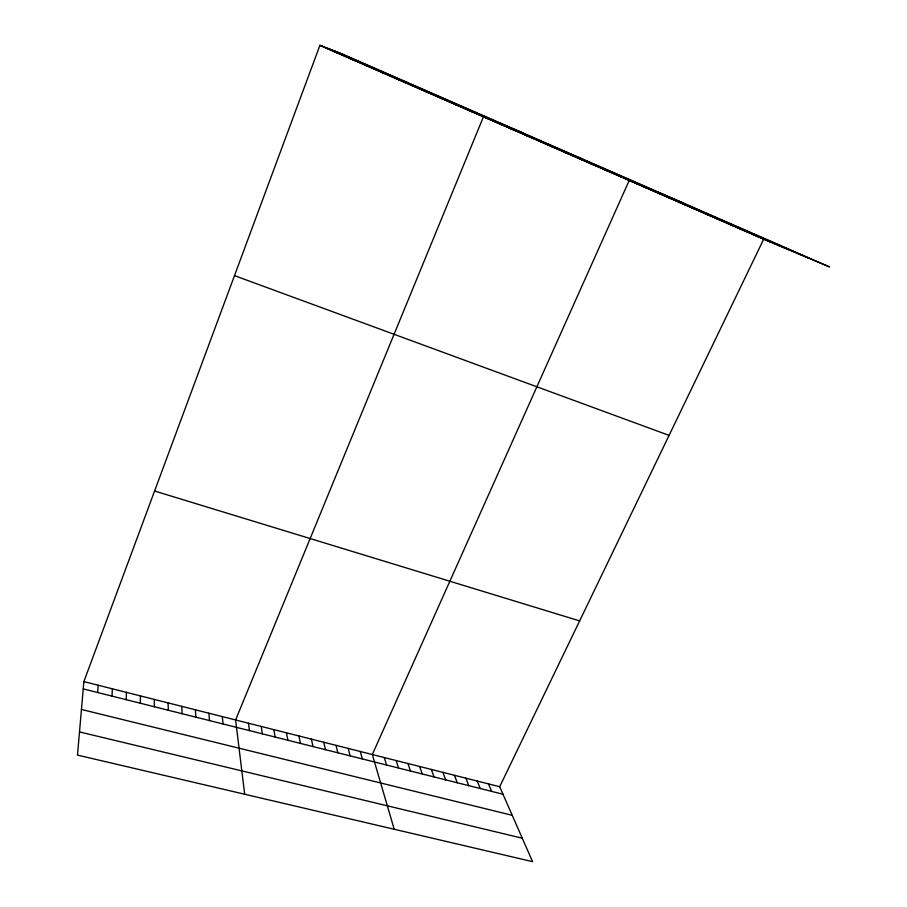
<?xml version="1.0" encoding="UTF-8"?>
<svg xmlns="http://www.w3.org/2000/svg" width="907" height="907" viewBox="0 0 907 907"><rect width="100%" height="100%" fill="white"/><g stroke="black" fill="none" stroke-linecap="round" stroke-linejoin="round"><path stroke-width="1.36" d="M140.358 703.231L140.404 695.896M126.232 699.682L126.424 692.358M112.003 696.111L112.343 688.798M97.673 692.517L98.16 685.216M83.875 681.611L77.48 755.1L532.556 861.65L499.689 786.72L763.683 239.176L829.52 266.93L341.293 53.547L319.91 45.35L83.875 681.611L499.689 786.72M79.499 731.926L522.273 838.204M81.449 709.455L512.228 815.314M83.24 688.901L502.977 794.226M154.575 491.004L579.63 620.898M234.482 275.626L669.083 435.383M335.386 52.107L337.653 52.991M350.737 58.819L353.174 59.771M365.963 65.463L368.571 66.494M381.065 72.061L383.842 73.161M396.042 78.603L398.978 79.782M410.905 85.088L414 86.335M425.644 91.528L428.909 92.843M440.269 97.922L443.682 99.305M454.781 104.26L458.352 105.711M469.168 110.541L472.898 112.06M522.84 132.898L483.454 116.776L235.605 719.965L244.686 794.249M497.206 122.785L501.22 124.429M510.856 128.749L515.006 130.461M524.405 134.667L528.69 136.435M537.851 140.54L542.273 142.365M551.195 146.367L555.753 148.249M564.437 152.149L569.131 154.099M577.589 157.897L582.407 159.893M590.638 163.589L595.582 165.652M603.586 169.246L608.654 171.366M616.443 174.87L621.635 177.035M683.039 202.919L629.209 180.448L372.312 754.522L394.205 829.259M641.884 185.98L647.315 188.248M654.457 191.468L660.001 193.792M666.951 196.921L672.609 199.291M679.343 202.34L685.125 204.755M691.656 207.714L697.54 210.186M703.877 213.054L709.875 215.571M716.008 218.349L722.108 220.923M728.049 223.61L734.262 226.228M740.01 228.836L746.325 231.5M751.892 234.029L758.309 236.727M334.479 50.939L808.738 258.166M327.937 48.422L788.602 249.686M321.996 46.155L770.202 241.92M319.91 45.35L763.683 239.176M488.465 783.886L491.662 791.392M477.173 781.04L480.279 788.534M465.824 778.161L468.828 785.666M454.384 775.27L457.298 782.764M442.888 772.367L445.7 779.861M431.313 769.442L434.022 776.925M419.658 766.494L422.265 773.977M407.935 763.535L410.44 771.007M396.144 760.554L398.536 768.025M384.262 757.549L386.563 765.02M360.283 751.484L362.369 758.944M348.186 748.422L350.147 755.882M335.998 745.35L337.858 752.799M323.731 742.243L325.477 749.692M311.396 739.126L313.017 746.563M298.97 735.985L300.478 743.411M286.465 732.822L287.859 740.248M273.88 729.636L275.15 737.062M261.205 726.439L262.361 733.842M248.45 723.208L249.482 730.611M222.294 716.598L223.065 723.99M208.882 713.208L209.517 720.589M195.379 709.796L195.878 717.165M181.774 706.36L182.148 713.718M168.078 702.891L168.317 710.249M154.292 699.41L154.383 706.757"/></g></svg>
